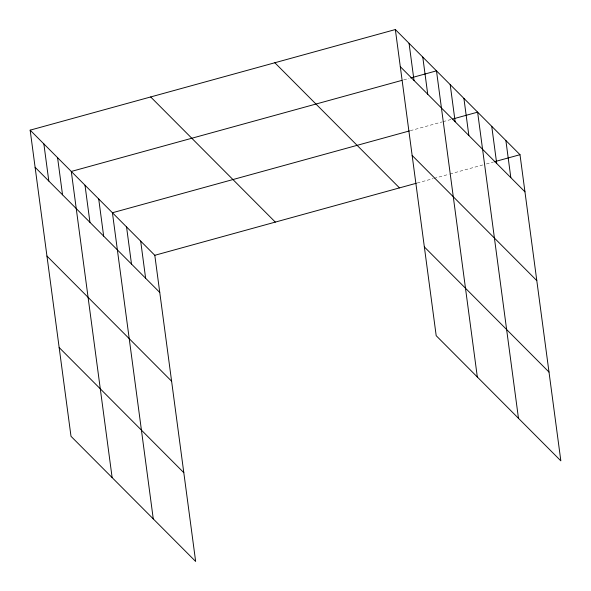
<?xml version="1.0" encoding="UTF-8"?>
<svg xmlns="http://www.w3.org/2000/svg" width="591" height="591" viewBox="0 0 591 591"><rect width="100%" height="100%" fill="white"/><g stroke="black" fill="none" stroke-linecap="round" stroke-linejoin="round"><path stroke-width="0.44" stroke-dasharray="2.96 2.22" d="M403.697 79.881L409.009 78.418M410.272 130.7L442.171 121.909M443.058 121.665L451.036 119.471M417.209 183.011L433.159 178.622M434.045 178.379L449.108 174.227M449.995 173.983L482.781 164.948M486.327 163.973L493.411 162.023"/><path stroke-width="0.89" d="M30.156 130.153L154.805 255.297L195.651 561.45L71.001 436.306L30.156 130.153L395.349 29.55L519.999 154.694L560.844 460.847L436.195 335.703L395.349 29.55M401.924 80.369L71.289 171.449L112.135 477.602M410.782 77.931L436.483 70.846L477.329 376.999M409.386 130.943L112.423 212.753L153.268 518.898M452.802 118.983L477.617 112.15L518.47 418.295M154.805 255.297L416.323 183.254M494.298 161.779L519.999 154.694M400.299 66.68L524.956 191.831M412.149 155.455L536.798 280.607M274.83 62.749L399.486 187.894M424.353 246.927L549.002 372.071M150.668 96.954L275.317 222.098M35.105 167.283L159.755 292.434M46.955 256.058L171.604 381.21M59.159 347.53L183.808 472.674M505.874 140.51L510.823 177.647M491.742 126.334L496.699 163.463M463.905 98.379L468.862 135.509M450.194 84.616L455.151 121.746M422.772 57.083L427.729 94.213M409.061 43.313L414.01 80.45M140.673 241.113L145.63 278.25M126.548 226.937L131.505 264.066M98.712 198.982L103.661 236.112M85.001 185.219L89.95 222.349M57.578 157.686L62.528 194.816M43.867 143.916L48.817 181.053"/></g></svg>
